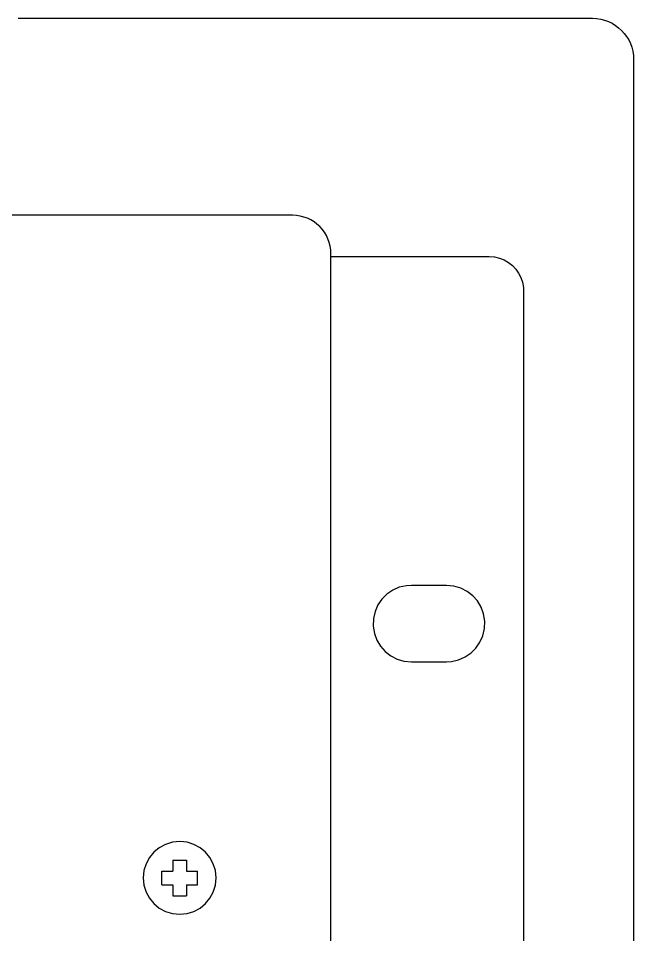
# Model space of a CAD drawing. Extents: x 1 to 47.7, y 0.2 to 33.4.
# Drawn here: x 19.764 to 22, y 12.667 to 16 of the extents above; entities that cross this region are included whole.
import ezdxf

# ---------------------------------------------------------------- set-up
doc = ezdxf.new("R2010")
doc.units = 0
doc.header["$MEASUREMENT"] = 0
for name, color, linetype in [('3_1__HORIZONTAL_RACK__H', 7, 'CONTINUOUS'), ('3_2__HORIZONTAL_PANEL__3', 7, 'CONTINUOUS'), ('6_0____DWG', 7, 'CONTINUOUS')]:
    doc.layers.add(name, color=color, linetype=linetype)

msp = doc.modelspace()

# ---------------------------------------------------------------- linework, layer by layer
at = {"layer": '3_1__HORIZONTAL_RACK__H'}
for points in [[(20.9, 12.4423), (20.9, 12.6736), (20.9, 12.9049), (20.9, 13.0199), (20.9, 13.1343), (20.9, 13.2478), (20.9, 13.3602), (20.9, 13.4712), (20.9, 13.5806), (20.9, 13.6882), (20.9, 13.7937), (20.9, 13.8457), (20.9, 13.897), (20.9, 13.9478), (20.9, 13.9979), (20.9, 14.0473), (20.9, 14.096), (20.9, 14.1439), (20.9, 14.1911), (20.9, 14.2375), (20.9, 14.2831), (20.9, 14.3279), (20.9, 14.3717), (20.9, 14.4147), (20.9, 14.4567), (20.9, 14.4978), (20.9, 14.5379), (20.9, 14.5769), (20.9, 14.615), (20.9, 14.6519), (20.9, 14.6877), (20.9, 14.7224), (20.9, 14.756), (20.9, 14.7884), (20.9, 14.8195), (20.9, 14.8494), (20.9, 14.878), (20.9, 14.9054), (20.9, 14.9314), (20.9, 14.956), (20.9, 14.9793), (20.9, 15.0011), (20.9, 15.0215), (20.9, 15.0404), (20.9, 15.0579), (20.9, 15.0738), (20.9, 15.0882), (20.9, 15.1009), (20.9, 15.1121), (20.9, 15.1216), (20.9, 15.1295), (20.9, 15.1356), (20.9, 15.14), (20.9, 15.1427), (20.9, 15.1436), (20.8993, 15.1579), (20.8972, 15.1718), (20.8937, 15.1852), (20.889, 15.1981), (20.8831, 15.2103), (20.8761, 15.2219), (20.868, 15.2327), (20.859, 15.2426), (20.849, 15.2516), (20.8383, 15.2597), (20.8267, 15.2667), (20.8145, 15.2726), (20.8016, 15.2773), (20.7882, 15.2808), (20.7743, 15.2829), (20.76, 15.2836), (20.7592, 15.2836), (20.7568, 15.2836), (20.7529, 15.2836), (20.7474, 15.2836), (20.7404, 15.2836), (20.7319, 15.2836), (20.7218, 15.2836), (20.7103, 15.2836), (20.6972, 15.2836), (20.6827, 15.2836), (20.6668, 15.2836), (20.6494, 15.2836), (20.6305, 15.2836), (20.6102, 15.2836), (20.5885, 15.2836), (20.5654, 15.2836), (20.541, 15.2836), (20.5151, 15.2836), (20.4879, 15.2836), (20.4593, 15.2836), (20.4294, 15.2836), (20.3982, 15.2836), (20.3657, 15.2836), (20.3318, 15.2836), (20.2967, 15.2836), (20.2603, 15.2836), (20.2226, 15.2836), (20.1837, 15.2836), (20.1435, 15.2836), (20.1021, 15.2836), (20.0595, 15.2836), (20.0157, 15.2836), (19.9708, 15.2836), (19.9246, 15.2836), (19.8772, 15.2836), (19.8288, 15.2836), (19.7791, 15.2836), (19.7284, 15.2836)], [(20.9, 12.3287), (20.9, 12.6736), (20.9, 13.0185), (20.9, 13.1891), (20.9, 13.3574), (20.9, 13.5226), (20.9, 13.684), (20.9, 13.8409), (20.9, 13.9925), (20.9, 14.138), (20.9, 14.2766), (20.9, 14.3431), (20.9, 14.4076), (20.9, 14.4701), (20.9, 14.5303), (20.9, 14.5883), (20.9, 14.6439), (20.9, 14.697), (20.9, 14.7475), (20.9, 14.7954), (20.9, 14.8406), (20.9, 14.8828), (20.9, 14.9222), (20.9, 14.9585), (20.9, 14.9917), (20.9, 15.0216), (20.9, 15.0482), (20.9, 15.0714), (20.9, 15.0911), (20.9, 15.1071), (20.9, 15.1195), (20.9, 15.128), (20.9, 15.1327), (20.9005, 15.1336), (20.9065, 15.1336), (20.9192, 15.1336), (20.9378, 15.1336), (20.9616, 15.1336), (20.9899, 15.1336), (21.022, 15.1336), (21.0572, 15.1336), (21.1339, 15.1336), (21.2144, 15.1336), (21.2931, 15.1336), (21.3299, 15.1336), (21.3642, 15.1336), (21.3951, 15.1336), (21.422, 15.1336), (21.4441, 15.1336), (21.4608, 15.1336), (21.4713, 15.1336), (21.475, 15.1336), (21.4941, 15.1322), (21.5122, 15.128), (21.5292, 15.1213), (21.5449, 15.1122), (21.5591, 15.1011), (21.5715, 15.0881), (21.5819, 15.0734), (21.5902, 15.0572), (21.5961, 15.0398), (21.5994, 15.0214), (21.6, 15.0118), (21.6, 15.0077), (21.6, 15.0033), (21.6, 14.9952), (21.6, 14.9835), (21.6, 14.9682), (21.6, 14.9495), (21.6, 14.9275), (21.6, 14.9023), (21.6, 14.8739), (21.6, 14.8424), (21.6, 14.8079), (21.6, 14.7706), (21.6, 14.7304), (21.6, 14.6876), (21.6, 14.6421), (21.6, 14.5942), (21.6, 14.5437), (21.6, 14.491), (21.6, 14.436), (21.6, 14.3788), (21.6, 14.3195), (21.6, 14.1951), (21.6, 14.0635), (21.6, 13.9255), (21.6, 13.7816), (21.6, 13.6327), (21.6, 13.4795), (21.6, 13.3226), (21.6, 13.1629), (21.6, 13.001), (21.6, 12.6736), (21.6, 12.3462)]]:
    msp.add_lwpolyline(points, dxfattribs=at)
msp.add_lwpolyline([(21.32, 13.9376), (21.3149, 13.9376), (21.3014, 13.9376), (21.2822, 13.9376), (21.2599, 13.9376), (21.2371, 13.9376), (21.2165, 13.9376), (21.2008, 13.9376), (21.1926, 13.9376), (21.1739, 13.9364), (21.1481, 13.9305), (21.1244, 13.92), (21.1032, 13.9055), (21.0851, 13.8874), (21.0706, 13.8662), (21.0601, 13.8425), (21.0542, 13.8167), (21.0533, 13.7894), (21.0576, 13.763), (21.0666, 13.7386), (21.0799, 13.7165), (21.0968, 13.6973), (21.117, 13.6815), (21.1399, 13.6697), (21.1651, 13.6622), (21.192, 13.6596), (21.1971, 13.6596), (21.2106, 13.6596), (21.2298, 13.6596), (21.2522, 13.6596), (21.275, 13.6596), (21.2955, 13.6596), (21.3112, 13.6596), (21.3194, 13.6596), (21.3381, 13.6607), (21.364, 13.6667), (21.3877, 13.6771), (21.4089, 13.6917), (21.4269, 13.7097), (21.4415, 13.7309), (21.452, 13.7546), (21.4579, 13.7804), (21.4587, 13.8077), (21.4545, 13.8341), (21.4454, 13.8586), (21.4322, 13.8807), (21.4153, 13.8998), (21.3951, 13.9156), (21.3721, 13.9275), (21.3469, 13.935)], close=True, dxfattribs=at)
at = {"layer": '3_2__HORIZONTAL_PANEL__3'}
msp.add_lwpolyline([(19.7632, 16), (19.8366, 16), (19.909, 16), (19.9803, 16), (20.0505, 16), (20.1195, 16), (20.1875, 16), (20.2542, 16), (20.3199, 16), (20.3843, 16), (20.4476, 16), (20.5097, 16), (20.5706, 16), (20.6302, 16), (20.6886, 16), (20.7457, 16), (20.8016, 16), (20.8562, 16), (20.9095, 16), (20.9615, 16), (21.0121, 16), (21.0614, 16), (21.1094, 16), (21.156, 16), (21.2012, 16), (21.245, 16), (21.2874, 16), (21.3284, 16), (21.368, 16), (21.4061, 16), (21.4427, 16), (21.4779, 16), (21.5116, 16), (21.5437, 16), (21.5744, 16), (21.6035, 16), (21.631, 16), (21.657, 16), (21.6814, 16), (21.7043, 16), (21.7255, 16), (21.7451, 16), (21.7631, 16), (21.7794, 16), (21.7941, 16), (21.8071, 16), (21.8184, 16), (21.828, 16), (21.8359, 16), (21.842, 16), (21.8465, 16), (21.8491, 16), (21.85, 16), (21.8654, 15.9992), (21.8802, 15.997), (21.8946, 15.9933), (21.9084, 15.9882), (21.9215, 15.9819), (21.9339, 15.9744), (21.9454, 15.9657), (21.9561, 15.9561), (21.9658, 15.9454), (21.9744, 15.9339), (21.9819, 15.9215), (21.9882, 15.9084), (21.9933, 15.8946), (21.997, 15.8802), (21.9992, 15.8653), (22, 15.85), (22, 15.8497), (22, 15.8488), (22, 15.8474), (22, 15.8454), (22, 15.8428), (22, 15.8397), (22, 15.836), (22, 15.8318), (22, 15.827), (22, 15.8217), (22, 15.8158), (22, 15.8095), (22, 15.8025), (22, 15.7951), (22, 15.7872), (22, 15.7787), (22, 15.7697), (22, 15.7602), (22, 15.7503), (22, 15.7398), (22, 15.7288), (22, 15.7174), (22, 15.693), (22, 15.6668), (22, 15.6387), (22, 15.6088), (22, 15.5772), (22, 15.5437), (22, 15.5086), (22, 15.4718), (22, 15.4334), (22, 15.3933), (22, 15.3517), (22, 15.3086), (22, 15.264), (22, 15.2179), (22, 15.1704), (22, 15.1216), (22, 15.0714), (22, 15.0199), (22, 14.9671), (22, 14.913), (22, 14.8578), (22, 14.8014), (22, 14.7439), (22, 14.6853), (22, 14.6257), (22, 14.565), (22, 14.5033), (22, 14.4407), (22, 14.3772), (22, 14.3128), (22, 14.2476), (22, 14.1816), (22, 14.1148), (22, 14.0473), (22, 13.9791), (22, 13.9103), (22, 13.8408), (22, 13.7708), (22, 13.7002), (22, 13.5575), (22, 13.4131), (22, 13.2672), (22, 13.1202), (22, 12.9723), (22, 12.675), (22, 12.3777)], dxfattribs=at)
at = {"layer": '6_0____DWG'}
msp.add_lwpolyline([(20.4826, 12.8734), (20.4799, 12.9002), (20.4722, 12.9251), (20.4599, 12.9476), (20.4437, 12.9672), (20.4241, 12.9834), (20.4016, 12.9956), (20.3768, 13.0033), (20.3501, 13.006), (20.3234, 13.0033), (20.2985, 12.9956), (20.276, 12.9834), (20.2564, 12.9672), (20.2402, 12.9476), (20.2279, 12.9251), (20.2202, 12.9002), (20.2175, 12.8734), (20.2202, 12.8468), (20.2279, 12.8219), (20.2402, 12.7995), (20.2564, 12.7799), (20.276, 12.7637), (20.2985, 12.7515), (20.3234, 12.7438), (20.3501, 12.7411), (20.3768, 12.7438), (20.4016, 12.7515), (20.4241, 12.7637), (20.4437, 12.7799), (20.4599, 12.7995), (20.4722, 12.8219), (20.4799, 12.8468)], close=True, dxfattribs=at)
for points in [[(20.325, 12.9385), (20.3751, 12.9385)], [(20.325, 12.9385), (20.325, 12.8986)], [(20.3751, 12.9385), (20.3751, 12.8986)], [(20.285, 12.8486), (20.285, 12.8986)], [(20.285, 12.8986), (20.325, 12.8986)], [(20.3751, 12.8986), (20.4151, 12.8986)], [(20.4151, 12.8486), (20.4151, 12.8986)], [(20.285, 12.8486), (20.325, 12.8486)], [(20.325, 12.8486), (20.325, 12.8083)], [(20.3751, 12.8486), (20.4151, 12.8486)], [(20.3751, 12.8486), (20.3751, 12.8083)], [(20.325, 12.8083), (20.3751, 12.8083)]]:
    msp.add_lwpolyline(points, dxfattribs=at)

doc.saveas('drawing.dxf')
